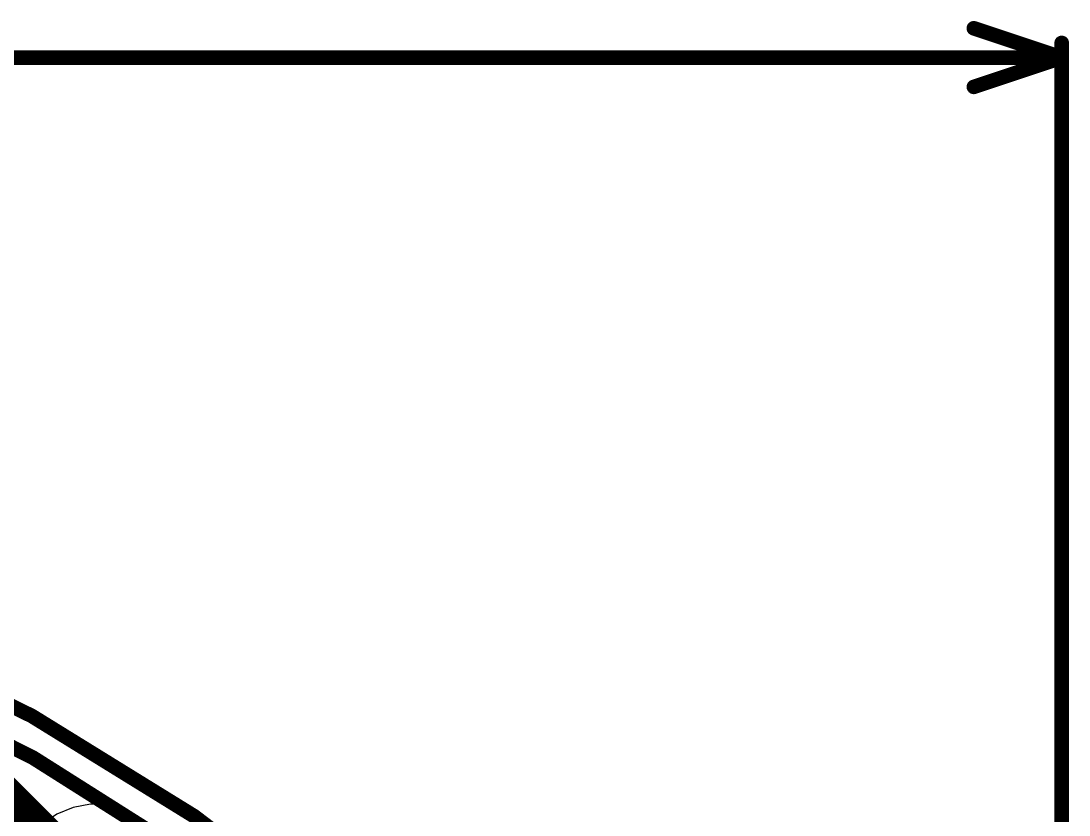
# Model space of a CAD drawing. Header units: millimetres. Extents: x -41 to 155, y -111 to 87.
# Drawn here: x 16.19 to 34.38, y 27.96 to 41.73 of the extents above; entities that cross this region are included whole.
import ezdxf

# ---------------------------------------------------------------- set-up
doc = ezdxf.new("R2010")
doc.units = ezdxf.units.MM
for name, color, linetype in [('BottomLayer', 5, 'Continuous'), ('Mechanical1', 6, 'Continuous'), ('Mechanical2', 216, 'Continuous'), ('TopLayer', 1, 'Continuous')]:
    doc.layers.add(name, color=color, linetype=linetype)

msp = doc.modelspace()

# ---------------------------------------------------------------- linework, layer by layer
at = {"layer": 'BottomLayer', "const_width": 0.762}
msp.add_lwpolyline([(15.643, 28.502), (17.551, 26.594)], dxfattribs=at)
at = {"layer": 'Mechanical1', "const_width": 0.254}
for points in [[(32.727, 41.605), (34.251, 41.097)], [(34.251, 5.283), (34.251, 41.351)], [(6.143, 41.097), (34.251, 41.097)], [(32.727, 40.589), (34.251, 41.097)]]:
    msp.add_lwpolyline(points, dxfattribs=at)
at = {"layer": 'Mechanical1', "const_width": 0.127}
for points in [[(32.663, 41.605, 1), (32.79, 41.605, 1)], [(34.187, 41.351, 1), (34.314, 41.351, 1)], [(34.187, 41.097, 1), (34.314, 41.097, 1)], [(34.187, 41.097, 1), (34.314, 41.097, 1)], [(34.187, 41.097, 1), (34.314, 41.097, 1)], [(32.663, 40.589, 1), (32.79, 40.589, 1)]]:
    msp.add_lwpolyline(points, format="xyb", close=True, dxfattribs=at)
at = {"layer": 'Mechanical1', "const_width": 0.254}
msp.add_lwpolyline([(-26.733, 19.828, -3.064051), (-27.016, -19.427)], format="xyb", dxfattribs=at)
at = {"layer": 'Mechanical2', "const_width": 0.254}
msp.add_lwpolyline([(-27.773, 19.435, -3.216016), (-28.067, -19.008)], format="xyb", dxfattribs=at)
at = {"layer": 'TopLayer'}
for p, q in [((14.745, 29.845), (16.351, 28.996)), ((16.351, 28.996), (17.551, 28.275)), ((17.551, 28.275), (17.516, 28.148)), ((17.098, 28.088), (16.815, 27.971)), ((17.398, 28.148), (17.098, 28.088)), ((17.516, 28.148), (17.398, 28.148)), ((16.815, 27.971), (16.561, 27.801))]:
    msp.add_line(p, q, dxfattribs=at)

doc.saveas('drawing.dxf')
